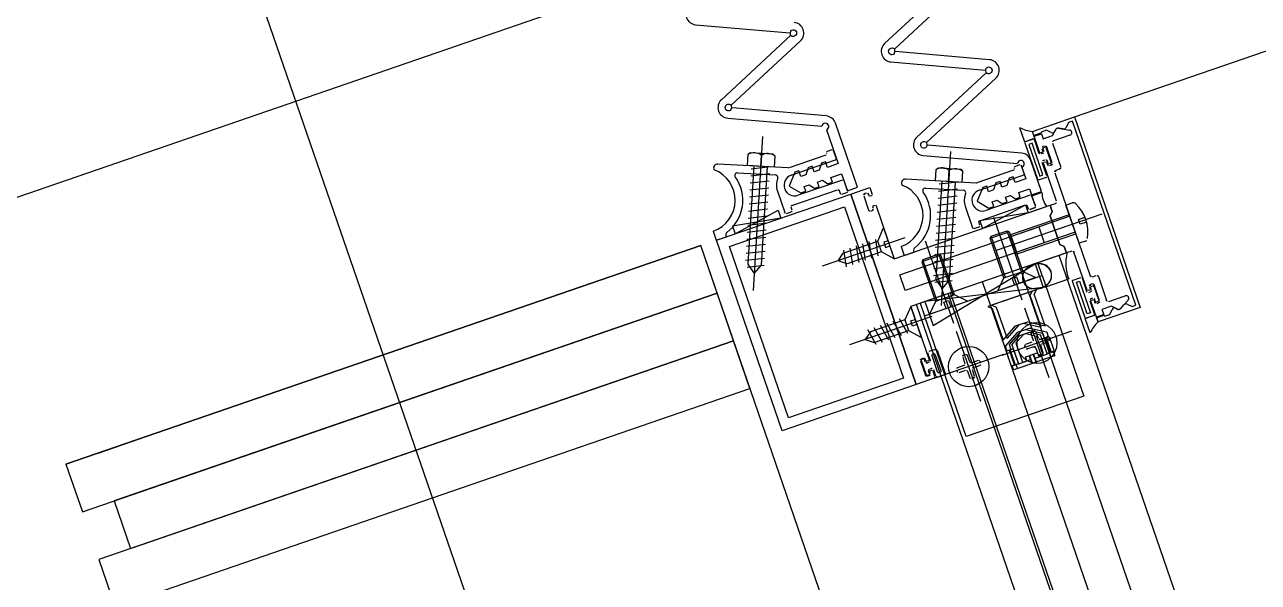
# Model space of a CAD drawing. Extents: x 809434 to 809707, y 818708 to 819364.
# Drawn here: x 809687.9887 to 809688.3562, y 818756.691 to 818756.8571 of the extents above; entities that cross this region are included whole.
import ezdxf

# ---------------------------------------------------------------- set-up
doc = ezdxf.new("R2010")
doc.units = 0
for name, color, linetype in [('Default', 7, 'Continuous'), ('MAJ030__', 7, 'Continuous'), ('MAJ035__', 7, 'Continuous'), ('MAJ630__', 7, 'Continuous'), ('MAJ640__', 7, 'Continuous'), ('MAJ640__1', 7, 'Continuous'), ('MMH292_C', 7, 'Continuous'), ('MMH2941_', 7, 'Continuous')]:
    doc.layers.add(name, color=color, linetype=linetype)

# ---------------------------------------------------------------- blocks, each defined once
blk = doc.blocks.new('A$C53653C59_1')
at = {"layer": 'Default'}
for p, q in [((0.010149213076008893, 0.008471519055950921), (0.01283730371301499, 0.012790015434205998)), ((0.01290799177473673, 0.012819359297340271), (0.012907845929061296, 0.013008412364470133)), ((0.01290799177473673, 0.012819359297340271), (0.014266570014224272, 0.01282040737762145)), ((0.014366647129805643, 0.012720484552672133), (0.014367071429245698, 0.012170484716363717)), ((0.014467148544834345, 0.01207056189148716), (0.019017147190883408, 0.012074072004885238)), ((0.019117070015774517, 0.01217414912046661), (0.019116645716349013, 0.01272414895676775)), ((0.019216568541247397, 0.012824226072414605), (0.020266568228791585, 0.012825036098540295)), ((0.020366645344409337, 0.012725113273663737), (0.020370946197625018, 0.00715011493262864)), ((0.010121939468954224, 0.005858629272493999), (0.010119978312839522, 0.00840078580356203)), ((0.011370142229585326, 0.008188790194697504), (0.013091696701783805, 0.010819500422046985)), ((0.011370142229585326, 0.008188790194697504), (0.011371774808256305, 0.006072553515135951)), ((0.01901811150775757, 0.010824072376824916), (0.013091696701783805, 0.010819500422046985)), ((0.01787094694154803, 0.007148186298894871), (0.017870214060720174, 0.00809818601619918)), ((0.01797013688563311, 0.00819826313178055), (0.019020136573177297, 0.00819907315796445)), ((0.019120059398090236, 0.008299150273553097), (0.01911818862335349, 0.010724149551941082)), ((0.012846323100879091, 0.0010985975570001756), (0.010151283332110324, 0.005787941210786812)), ((0.013097675466371585, 0.003069502728241787), (0.011371774808256305, 0.006072553515135951)), ((0.01787198840377823, 0.005798186700623774), (0.0178712555229431, 0.006748186417920806)), ((0.02027102337273391, 0.007050037817039993), (0.01797102405714395, 0.007048263473967382)), ((0.01797117834784149, 0.006848263533502178), (0.020271177663438722, 0.006850037876516581)), ((0.019022065206925617, 0.005699073901872908), (0.017972065519359603, 0.005698263875681732)), ((0.019124013097221906, 0.0031741517986010877), (0.019122142322492437, 0.005599151076989074)), ((0.02037125477902737, 0.006750115051632748), (0.020375555632250325, 0.0011751167106122012)), ((0.014275634592791903, 0.0010704108740319498), (0.012917056353289809, 0.0010693627938235296)), ((0.012917056353289809, 0.0010693627938235296), (0.012917103370971746, 0.0010084159353282304)), ((0.013097675466371585, 0.003069502728241787), (0.019024090272345348, 0.003074074683012441)), ((0.014375133118242957, 0.0017204878259872204), (0.014375557417683014, 0.0011704879896205966)), ((0.01902505458919768, 0.00182407505496667), (0.014475055943141343, 0.0018205649415685913)), ((0.019125556004219106, 0.001174152393716213), (0.019125131704786327, 0.0017241522300755607)), ((0.020275632807359216, 0.0010750395950235544), (0.019225633119807753, 0.0010742295688323793))]:
    blk.add_line(p, q, dxfattribs=at)
for points in [[(1.0799459632835352e-05, 1.92900188267231e-09), (0.0010100277085584822, 0.001000773084932007), (0.010917103370979021, 0.0010084159353355062), (0.0081219394689615, 0.005858629272501276), (0.00814921307600889, 0.00847151905600913), (0.010972541829345574, 0.013008462274388876), (0.001000770266633481, 0.013000769514073909), (-8.892893674783409e-10, 0.01399999776302866)], [(0.019044249123049667, 0.013093365811160766), (0.01904502057655918, 0.012093366108718329), (0.014426009263741435, 0.01208980275522481), (0.014425237810253748, 0.013089802457659972)], [(0.019053729164174003, 0.0008048242777076666), (0.01905295771067904, 0.0018048239800846206), (0.014433946397868568, 0.0018012606266420335), (0.014434717851356254, 0.0008012609241995961)]]:
    blk.add_lwpolyline(points, close=True, dxfattribs=at)
for centre, radius, start, end in [((0.012908068920107325, 0.012719359327114944), 0.00010000000000001489, 90.04420103331948, 135.0442010312027), ((0.014266647159587592, 0.012720407407330641), 0.00010000000000000852, 0.04420103331948761, 90.04420103331948), ((0.014467071399492853, 0.012170561861712486), 9.999999999999431e-05, 180.0442010333195, 270.0442010333195), ((0.019017070045541914, 0.012174071975110565), 9.999999999999431e-05, 270.0442010333195, 0.044201033319495764), ((0.01921664568661072, 0.012724226102123794), 9.999999999999431e-05, 90.04420103331948, 180.0442010333195), ((0.020266645374140354, 0.012725036128307693), 9.99999999999801e-05, 0.04420103331948761, 90.04420103331948), ((0.010219978283057572, 0.0084008629489108), 9.99999999999801e-05, 135.0442010312027, 180.04420103331947), ((0.01797021403098188, 0.008098263161547948), 0.00010000000000000852, 90.04420103331948, 180.0442010333195), ((0.01901818865309906, 0.01072407240659959), 9.99999999999801e-05, 0.04420103331948761, 90.04420103331948), ((0.019020059427821253, 0.008299073128204328), 9.99999999999801e-05, 270.0442010333195, 0.044201033319495764), ((0.010221939439186827, 0.0058587064178500445), 9.999999999997468e-05, 180.0442010333195, 225.0442010350351), ((0.017970946911802458, 0.007148263444258191), 9.999999999999431e-05, 180.0442010333195, 270.0442010333195), ((0.017971255493197533, 0.006748263563269575), 0.00010000000000000852, 90.04420103331948, 180.0442010333195), ((0.017971988374018113, 0.005798263845965266), 0.00010000000000002272, 180.0442010333195, 270.0442010333195), ((0.01902214235226711, 0.0055990739316257535), 9.999999999999431e-05, 0.04420103331948761, 90.04420103331948), ((0.020270946227392415, 0.007150037787279871), 9.99999999999801e-05, 270.0442010333195, 0.044201033319495764), ((0.02027125480877294, 0.006750037906283979), 9.99999999999801e-05, 0.04420103331948761, 90.04420103331948), ((0.01291697920794104, 0.0011693627640488558), 0.00010000000000000852, 225.0442010350351, 270.0442010333195), ((0.014275557447428583, 0.001170410844271828), 9.999999999999431e-05, 270.0442010333195, 0.044201033319495764), ((0.014475133088504663, 0.0017205649713287132), 9.999999999999431e-05, 90.04420103331948, 180.0442010333195), ((0.01902401312698203, 0.003174074653245043), 9.999999999999431e-05, 270.0442010333195, 0.044201033319495764), ((0.01902513173454645, 0.0017240750847267918), 9.999999999999431e-05, 0.04420103331948761, 90.04420103331948), ((0.019225555974458984, 0.0011742295390577055), 9.999999999999431e-05, 180.0442010333195, 270.0442010333195), ((0.02027555566200317, 0.0011750395652561565), 0.0001, 270.044201034987, 0.0442010337363854)]:
    blk.add_arc(centre, radius, start, end, dxfattribs=at)
blk = doc.blocks.new('M06MR19')
at = {"layer": 'Default'}
for p, q in [((-0.0092, 0), (0.024, 0)), ((0, 0.0025), (0.019, 0.0025)), ((0.018500000000000003, -0.003), (0.018500000000000003, 0.003)), ((0, -0.0025), (0.019, -0.0025))]:
    blk.add_line(p, q, dxfattribs=at)
for points in [[(-0.0019979589711327118, 0.006000000000000004), (0, 0.006000000000000004), (0, -0.005999999999999997), (-0.0019979589711327118, -0.005999999999999997)], [(-0.004176539567003482, 0.0007500000000000036), (-0.0022, 0.0007500000000000036), (-0.0022, -0.0007499999999999964), (-0.004176539567003482, -0.0007499999999999964)], [(4.440892098500626e-19, -0.003), (0.018500000000000003, -0.003), (0.019, -0.0025), (0.019, 0.0025), (0.018500000000000003, 0.003), (1.3322676295501879e-18, 0.003)]]:
    blk.add_lwpolyline(points, dxfattribs=at)
for centre, radius, start, end in [((0.0078000000000000135, 2.6645352591003758e-18), 0.012000000000000014, 152.96430821058772, 207.03569178941228), ((-0.001997958971132712, 0.005000000000000004), 0.0009999999999999998, 89.99999999999997, 152.9643082105877), ((-0.001997958971132714, -0.004999999999999999), 0.0009999999999999983, 207.0356917894126, 270.0000000000001)]:
    blk.add_arc(centre, radius, start, end, dxfattribs=at)
blk = doc.blocks.new('N10TC16')
at = {"layer": 'Default'}
for p, q in [((-0.005, 0), (0.021, 0)), ((0.003450000000000003, 0.002460000000000001), (0.004317528745085653, -0.002460000000000001)), ((0.0054500000000000035, 0.002460000000000001), (0.006317528745085653, -0.002460000000000001)), ((0.0074500000000000035, 0.002460000000000001), (0.008317528745085654, -0.002460000000000001)), ((0.009450000000000004, 0.002460000000000001), (0.010317528745085654, -0.002460000000000001)), ((0.011450000000000004, 0.002460000000000001), (0.012317528745085654, -0.002460000000000001)), ((0.013450000000000004, 0.002460000000000001), (0.014317528745085654, -0.002460000000000001))]:
    blk.add_line(p, q, dxfattribs=at)
blk.add_lwpolyline([(0.002950000000000003, 0.0016899999999999977), (0, 0.004890000000000001), (0, -0.004890000000000001), (0.002950000000000003, -0.0016899999999999977)], close=True, dxfattribs=at)
for points in [[(0, 0.0007950892857142833), (0.0013500000000000016, 0.0007950892857142833), (0.0013500000000000016, -0.0007950892857142833), (0, -0.0007950892857142833)], [(0.002950000000000003, -0.0016899999999999977), (0.013797549119898365, -0.0016899999999999977), (0.016, 0), (0.01379754911989835, 0.0016899999999999977), (0.002950000000000003, 0.0016899999999999977)]]:
    blk.add_lwpolyline(points, dxfattribs=at)
blk = doc.blocks.new('M06MC_P')
at = {"layer": 'Default'}
for p, q in [((0, -0.011000000000000003), (0, 0.011000000000000003)), ((-0.011000000000000003, 0), (0.011000000000000003, 0))]:
    blk.add_line(p, q, dxfattribs=at)
for points in [[(0.00025, 0.0037500000000000007), (-0.0002500000000000036, 0.0037500000000000003)], [(-0.0037500000000000003, 0.00024999999999999843), (-0.0037500000000000003, -0.0002500000000000008)], [(-0.0012500000000000072, 0.0007499999999999974), (-0.0032500000000000003, 0.0007499999999999973)], [(-0.0007500000000000036, 0.0032500000000000003), (-0.0007500000000000072, 0.0012499999999999974)], [(0.00075, 0.0012499999999999974), (0.00075, 0.0032500000000000007)], [(0.003249999999999997, 0.0007499999999999974), (0.00125, 0.0007499999999999974)], [(0.003749999999999997, -0.00025000000000000277), (0.003749999999999997, 0.0002499999999999965)], [(-0.0032500000000000003, -0.0007500000000000026), (-0.00125, -0.0007500000000000023)], [(-0.00075, -0.0012500000000000022), (-0.0007500000000000036, -0.0032500000000000007)], [(0.00075, -0.0032500000000000007), (0.00075, -0.0012500000000000026)], [(0.00125, -0.0007500000000000027), (0.003249999999999997, -0.0007500000000000028)], [(-0.0002500000000000036, -0.0037500000000000007), (0.00025, -0.0037500000000000007)]]:
    blk.add_lwpolyline(points, dxfattribs=at)
blk.add_circle((0, 0), 0.006000000000000003, dxfattribs=at)
for centre, start, end in [((-0.0002500000000000035, 0.0032500000000000003), 90.00000000000001, 180), ((0.00025, 0.0032500000000000007), 0, 90.00000000000001), ((-0.0032500000000000003, 0.00024999999999999724), 90, 179.99999999999986), ((-0.0012500000000000072, 0.0012499999999999974), 270, 0), ((0.00125, 0.0012499999999999974), 180, 270), ((0.003249999999999997, 0.00024999999999999724), 359.9999999999999, 90), ((-0.0032500000000000003, -0.0002500000000000026), 179.9999999999998, 270), ((-0.00125, -0.0012500000000000022), 0, 90), ((-0.0002500000000000036, -0.0032500000000000007), 180, 270), ((0.00025, -0.0032500000000000007), 270, 0), ((0.00125, -0.0012500000000000026), 90, 180), ((0.003249999999999997, -0.00025000000000000277), 270, 1.4210854715202004e-14)]:
    blk.add_arc(centre, 0.0005, start, end, dxfattribs=at)
blk = doc.blocks.new('M06MC16')
at = {"layer": 'Default'}
for p, q in [((-0.005, 0), (0.021, 0)), ((0.003000000000000002, 0.0025), (0.016, 0.0025)), ((0.0155, -0.003), (0.0155, 0.003)), ((0.003000000000000002, -0.0025), (0.016, -0.0025))]:
    blk.add_line(p, q, dxfattribs=at)
blk.add_lwpolyline([(0, -0.006), (0.003000000000000002, -0.003), (0.003000000000000002, 0.003000000000000003), (0, 0.006000000000000006)], close=True, dxfattribs=at)
for points in [[(0, 0.00075), (0.002, 0.00075), (0.002, -0.00075), (0, -0.00075)], [(0.003000000000000002, -0.003), (0.0155, -0.003), (0.016, -0.0025), (0.016, 0.0025), (0.0155, 0.003), (0.003000000000000002, 0.003)]]:
    blk.add_lwpolyline(points, dxfattribs=at)
blk = doc.blocks.new('N12TH32')
at = {"layer": 'Default'}
for p, q in [((-0.008939999999999998, 0), (0.03700000000000001, 0)), ((0, 0.0028000000000000043), (0.0009874310919674087, -0.0027999999999999974)), ((0.0020999999999999942, 0.0028000000000000043), (0.003087431091967403, -0.0027999999999999974)), ((0.004200000000000003, 0.0028000000000000043), (0.005187431091967397, -0.0027999999999999974)), ((0.0062999999999999974, 0.0028000000000000043), (0.007287431091967406, -0.0027999999999999974)), ((0.008400000000000006, 0.0028000000000000043), (0.0093874310919674, -0.0027999999999999974)), ((0.0105, 0.0028000000000000043), (0.011487431091967409, -0.0027999999999999974)), ((0.012599999999999995, 0.0028000000000000043), (0.013587431091967403, -0.0027999999999999974)), ((0.014700000000000003, 0.0028000000000000043), (0.015687431091967397, -0.0027999999999999974)), ((0.0168, 0.0028000000000000043), (0.017787431091967405, -0.0027999999999999974)), ((0.018900000000000007, 0.0028000000000000043), (0.0198874310919674, -0.0027999999999999974)), ((0.021, 0.0028000000000000043), (0.02198743109196741, -0.0027999999999999974)), ((0.023099999999999996, 0.0028000000000000043), (0.024087431091967405, -0.0027999999999999974)), ((0.025200000000000004, 0.0028000000000000043), (0.0261874310919674, -0.0027999999999999974)), ((0.0273, 0.0028000000000000043), (0.028287431091967404, -0.0027999999999999974)), ((0.029400000000000006, 0.0028000000000000043), (0.030291559753169068, -0.0022562866192505186))]:
    blk.add_line(p, q, dxfattribs=at)
blk.add_lwpolyline([(-0.003939999999999998, 0.003388423233502266), (-0.00336842323350227, 0.003960000000000001), (0, 0.003960000000000001), (0, -0.003960000000000001), (-0.00336842323350227, -0.003960000000000001), (-0.003939999999999998, -0.003388423233502266)], close=True, dxfattribs=at)
for points in [[(-0.003368423233502355, 1.7053025658242405e-16), (0, 0), (-0.003368423233502355, 1.7053025658242405e-16)], [(0, -0.002049999999999997), (0.029328387985675546, -0.002049999999999997), (0.032000000000000015, 0), (0.029328387985675535, 0.0020500000000000045), (0, 0.0020500000000000045)]]:
    blk.add_lwpolyline(points, dxfattribs=at)
for centre, radius, start, end in [((-0.00022475101776416875, 0.0019800000000003114), 0.0037152489822358877, 147.79577249603045, 212.20422750396835), ((-0.00022475101776416961, -0.0019799999999999705), 0.003715248982235887, 147.79577249603167, 212.20422750396958)]:
    blk.add_arc(centre, radius, start, end, dxfattribs=at)
blk = doc.blocks.new('A$C775818B6')
at = {"layer": 'Default'}
for points in [[(-0.0021709836664158505, -0.006285074258339592), (-0.0021714223551534814, -0.0017850242797285319)], [(-0.0019214717252325501, -0.0015350249120238005), (-0.0014214217275948613, -0.0015349761644974933)], [(-0.0011714223598974058, -0.001784926794418425), (-0.001171349238611583, -0.002535001790849492)], [(-0.0006713505031948444, -0.003034903050705907), (-0.0001713005055935355, -0.003034854303172324)], [(0.0003286507493903628, -0.0025348055629074227), (0.0003284557692604722, -0.0005347080823412398)], [(0.00082845576688851, -3.4659339682548306e-05), (0.0028284782724003893, -3.4659339689824264e-05)], [(0.0013285532593290555, -0.0015347080823557918), (0.0013290406858504867, -0.00653470805859979)], [(0.0023290406810992864, -0.006534610573289684), (0.0023285532545851313, -0.0015346105970456849)], [(0.003328478270981577, -0.0005346218461854732), (0.0033290031800497673, -0.007534621822458576)], [(-0.0014209343010807062, -0.006534976140741492), (-0.001920984298711119, -0.006535024888267799)], [(-0.0011710567924383213, -0.005534901776598418), (-0.0011709836711670505, -0.0062849767730294845)], [(-0.0001711055349878734, -0.0050348542936772), (-0.0006711555325964582, -0.005034903041203506)], [(0.0003291381663802895, -0.0075347080586070665), (0.00032894320529885593, -0.0055348055486538214)], [(0.0028290031814540272, -0.008034659315962927), (0.0008291381639937755, -0.008034659315962927)]]:
    blk.add_lwpolyline(points, dxfattribs=at)
for centre, radius, start, end in [((-0.00192144735634065, -0.001784999910836632), 0.00024997500000063604, 90.00558549718767, 180.00558549718767), ((-0.0014213973587064094, -0.001784951163306497), 0.00024997499999680767, 0.005585496310274607, 90.00558549639746), ((-0.0006713992409751963, -0.00253495305306952), 0.0004999500000119956, 180.00558549674884, 270.00558549679243), ((-0.00017134924823784578, -0.002534854305544116), 0.0005000000000040532, 270.0055854956114, 0.005585494738568286), ((0.0008284557668886758, -0.0005346593396865983), 0.00050000000000405, 90.00000000001899, 180.00558549679522), ((0.0018285532569570933, -0.0015346593397007383), 0.0005000000000038842, 0.005585496842458815, 180.00558549684246), ((0.0028284782723935168, -0.0005346593396836471), 0.0004999999999938229, 0.004296438413149417, 89.99999999921249), ((-0.0019210086676009995, -0.006285049889452949), 0.0002499750000026547, 180.00558549598267, 270.0055854967248), ((-0.0014209586699818813, -0.006285001141926661), 0.00024997500000263585, 270.00558549931344, 0.005585498397053357), ((-0.0006711067948217436, -0.0055348530388200845), 0.000499949999992186, 90.00558549614658, 180.00558549656125), ((-0.0001710567923328199, -0.005534854291308875), 0.0005000000000075222, 0.005585496842418175, 90.00558549684241), ((0.0018290406834748866, -0.0065346593159447365), 0.0005000000000002462, 180.00558549684249, 0.005585496842485327), ((0.0008291381639987849, -0.0075346593159685855), 0.0004999999999943406, 180.00558549494338, 269.999999999426), ((0.002829003181455068, -0.007534659315962465), 0.0005000000000004621, 269.99999999988074, 0.004296439068028235)]:
    blk.add_arc(centre, radius, start, end, dxfattribs=at)

msp = doc.modelspace()

# ---------------------------------------------------------------- linework, layer by layer
at = {"layer": 'Default'}
for points in [[(809688.2731722981, 818756.7987299875), (809688.2739744328, 818756.7964004189), (809688.2868134838, 818756.803427024), (809688.2876156186, 818756.8010974552)], [(809688.1995231304, 818756.7971660479), (809688.2003252652, 818756.7948364791), (809688.2131643161, 818756.8018630843), (809688.2139664509, 818756.7995335157)], [(809688.2904678005, 818756.786221313), (809688.2554574327, 818756.7741645505), (809688.2567599141, 818756.7703823263), (809688.2917694009, 818756.782441647)], [(809688.2896515325, 818756.7859282384), (809688.2921075183, 818756.7788072117), (809688.2568624672, 818756.7746482544), (809688.2593041367, 818756.7675712726)]]:
    msp.add_lwpolyline(points, close=True, dxfattribs=at)
msp.add_lwpolyline([(809688.2917694009, 818756.782441647), (809688.304150648, 818756.7464838919), (809688.269141588, 818756.734427674), (809688.2567599141, 818756.7703823263)], dxfattribs=at)
at = {"layer": 'MAJ030__'}
msp.add_line((809688.2865175699, 818756.8222001764), (809688.2895913435, 818756.8232589581), dxfattribs=at)
at = {"layer": 'MAJ630__'}
for p, q in [((809688.3014421178, 818756.8296543811), (809688.4737796515, 818756.888994948)), ((809688.0009896094, 818756.726199714), (809688.190093324, 818756.7913133396)), ((809689.2328933924, 818754.0700576481), (809688.2968862104, 818756.7884201033)), ((809689.1903434242, 818754.0554118216), (809688.2543349267, 818756.7737780977)), ((809688.0293548381, 818756.7359666447), (809688.0104444664, 818756.7294552821))]:
    msp.add_line(p, q, dxfattribs=at)
for points in [[(809688.194976846, 818756.7771305608), (809688.190093324, 818756.7913133396), (809688.0009896073, 818756.7261997133), (809688.0058731294, 818756.7120169345)], [(809688.199860368, 818756.7629477821), (809688.194976846, 818756.7771305608), (809688.0153283151, 818756.7152726159), (809688.0202118371, 818756.7010898371)], [(809688.20474389, 818756.7487650033), (809688.199860368, 818756.7629477821), (809688.0107566513, 818756.6978341558), (809688.0156401732, 818756.6836513771)]]:
    msp.add_lwpolyline(points, close=True, dxfattribs=at)
at = {"layer": 'MAJ640__'}
for p, q in [((809689.1391248994, 818754.0351252961), (809688.1900931454, 818756.7913138582)), ((809689.221318613, 818754.0660774336), (809688.2853096797, 818756.7844449753)), ((809689.20997239, 818754.062170616), (809688.273963629, 818756.7805376573)), ((809689.1997986101, 818754.058667503), (809688.2637900035, 818756.7770340955)), ((809689.2005172042, 818754.0589149346), (809688.2645085867, 818756.7772815591))]:
    msp.add_line(p, q, dxfattribs=at)
at = {"layer": 'MAJ640__1'}
for p, q in [((809688.1663716765, 818756.553048136), (809687.9946895792, 818757.0516491896)), ((809687.8126401051, 818756.7459558109), (809688.352553212, 818756.9318627876))]:
    msp.add_line(p, q, dxfattribs=at)
at = {"layer": 'MMH292_C'}
for points in [[(809688.2945036745, 818756.8249736254), (809688.293021904, 818756.8256961218), (809688.2914739072, 818756.8251629041), (809688.2915716104, 818756.8248792598), (809688.289302456, 818756.8240976345), (809688.2888790756, 818756.82532676), (809688.3014421897, 818756.8296541723), (809688.3209849047, 818756.7729260279), (809688.3084217906, 818756.7685986155), (809688.3079984103, 818756.7698277408), (809688.3102675648, 818756.7706093661), (809688.3103652679, 818756.7703257218), (809688.3119132646, 818756.7708589394), (809688.3126357609, 818756.77234071)], [(809688.3008223858, 818756.8283830141), (809688.2996532505, 818756.8279803328), (809688.2989307541, 818756.8264985622)], [(809688.3170628406, 818756.7738656468), (809688.3185446112, 818756.7731431505), (809688.3197137465, 818756.7735458317), (809688.3008223858, 818756.8283830141)], [(809688.2910050259, 818756.8191548638), (809688.2893675914, 818756.8239085383), (809688.2915421977, 818756.8246575958), (809688.2920632812, 818756.8231448262), (809688.2948700638, 818756.8241116409), (809688.2957165209, 818756.8258476432)], [(809688.3000536648, 818756.8242049062), (809688.2951376778, 818756.8225115621)], [(809688.2958408837, 818756.8258907441), (809688.2955733642, 818756.8253420871)], [(809688.2965616526, 818756.8262870354), (809688.2999191791, 818756.8257512973)], [(809688.2980591218, 818756.8260638568), (809688.2967125161, 818756.8263254494)], [(809688.2924913506, 818756.8209825604), (809688.2920185912, 818756.8208197763)], [(809688.2947547345, 818756.8159449922), (809688.2931268938, 818756.8206725852)], [(809688.2948277751, 818756.8218759852), (809688.2972956595, 818756.8147113009)], [(809688.227296091, 818756.8182803773), (809688.2163909511, 818756.8145254368)], [(809688.2170169168, 818756.8123232531), (809688.2302017952, 818756.8168631706)], [(809688.227490945, 818756.8188847422), (809688.2275322921, 818756.8187646613)], [(809688.2291681165, 818756.819865192), (809688.2277271461, 818756.8193690262)], [(809688.2304379964, 818756.8173474546), (809688.2296524005, 818756.819628991)], [(809688.2910072735, 818756.8191495258), (809688.291007274, 818756.8191495247)], [(809688.2917978045, 818756.8191573224), (809688.2913250452, 818756.8189945383)], [(809688.291708616, 818756.8201842329), (809688.2919527921, 818756.819475094)], [(809688.1939819552, 818756.8141017385), (809688.1940508548, 818756.8139016395)], [(809688.2161475866, 818756.8144826452), (809688.1951241689, 818756.8156152079)], [(809688.2010264854, 818756.8130079266), (809688.2123255539, 818756.812399229)], [(809688.2832576287, 818756.8137539779), (809688.2723524887, 818756.8099990374)], [(809688.2834524827, 818756.8143583429), (809688.2834938298, 818756.814238262)], [(809688.2851296541, 818756.8153387927), (809688.2836886838, 818756.8148426269)], [(809688.2863995341, 818756.8128210553), (809688.2856139382, 818756.8151025915)], [(809688.2960444055, 818756.8045283079), (809688.2921458372, 818756.8158429477)], [(809688.2923017496, 818756.8161579825), (809688.2927745089, 818756.8163207666)], [(809688.2930922805, 818756.816165779), (809688.2933364566, 818756.81545664)], [(809688.293972, 818756.8151466647), (809688.2944447593, 818756.8153094489)], [(809688.2955407958, 818756.8130491724), (809688.3061092834, 818756.7823743181)], [(809688.2969857546, 818756.8140757233), (809688.2958506999, 818756.8136847522)], [(809688.2322691529, 818756.8108591276), (809688.2190842744, 818756.8063192102)], [(809688.2337953852, 818756.8075968887), (809688.232753437, 818756.8106229265)], [(809688.2499434928, 818756.8095753392), (809688.2500123924, 818756.8093752401)], [(809688.2721091242, 818756.8099562459), (809688.2510857065, 818756.8110888086)], [(809688.2729784545, 818756.8077968538), (809688.2861633329, 818756.8123367713)], [(809688.2129028655, 818756.8075755897), (809688.2151108034, 818756.8011632719)], [(809688.2150808597, 818756.8082718062), (809688.215064321, 818756.8083198385)], [(809688.2172107605, 818756.8032563868), (809688.2308519462, 818756.8079534234)], [(809688.2313362302, 818756.8077172223), (809688.2316339297, 818756.80685264)], [(809688.2321182138, 818756.8066164389), (809688.2335591841, 818756.8071126047)], [(809688.2599470314, 818756.75190869), (809688.254275525, 818756.7499558015), (809688.234741437, 818756.8066869166), (809688.2404150299, 818756.8086405233), (809688.2411476357, 818756.8065128999)], [(809688.2386210317, 818756.806171803), (809688.240086116, 818756.801916926)], [(809688.2394037958, 818756.806970117), (809688.2389309896, 818756.8068073154)], [(809688.2402021181, 818756.8061873293), (809688.2400393083, 818756.806660159)], [(809688.24099268, 818756.8061951915), (809688.2405198265, 818756.8060323736)], [(809688.2569880231, 818756.8084815273), (809688.2682870915, 818756.8078728297)], [(809688.2882306905, 818756.8063327282), (809688.2750458121, 818756.8017928109)], [(809688.2897569229, 818756.8030704894), (809688.2887149747, 818756.8060965271)], [(809688.2172722588, 818756.8019075205), (809688.2169745594, 818756.8027721028)], [(809688.2415043926, 818756.802405282), (809688.2413415828, 818756.8028781118)], [(809688.2414965386, 818756.8031958204), (809688.2419693919, 818756.8033586383)], [(809688.2422871005, 818756.8032036825), (809688.2477378439, 818756.7873710307), (809688.29411403, 818756.8033342914), (809688.2947650959, 818756.80144323), (809688.2941450982, 818756.8001721664), (809688.297074895, 818756.7916623902), (809688.2983459587, 818756.7910423925), (809688.2989961235, 818756.7891539484), (809688.2526208678, 818756.7731879855), (809688.2580771056, 818756.7573461741)], [(809688.268864403, 818756.8030491903), (809688.271072341, 818756.7966368725)], [(809688.2710423974, 818756.8037454068), (809688.2710258586, 818756.8037934392)], [(809688.2731722981, 818756.7987299875), (809688.2868134838, 818756.803427024)], [(809688.2872977678, 818756.8031908228), (809688.2875954673, 818756.8023262407)], [(809688.2880797514, 818756.8020900396), (809688.2895207216, 818756.8025862053)], [(809688.300618755, 818756.7897131443), (809688.2989961235, 818756.7891539484), (809688.2983459587, 818756.7910423925), (809688.297074895, 818756.7916623902), (809688.2941450982, 818756.8001721664), (809688.2947650959, 818756.80144323), (809688.29411403, 818756.8033342914), (809688.2957345037, 818756.8038927288)], [(809688.2155950874, 818756.8009270707), (809688.2170360577, 818756.8014232365)], [(809688.2407216284, 818756.801606968), (809688.2411944346, 818756.8017697698)], [(809688.2732337965, 818756.7973811212), (809688.272936097, 818756.7982457033)], [(809688.1937708289, 818756.7956305146), (809688.1947099923, 818756.7929029858), (809688.1977120137, 818756.7939366646), (809688.1975685644, 818756.7943532717)], [(809688.271556625, 818756.7964006714), (809688.2729975954, 818756.7968968372)], [(809688.2497323665, 818756.7911041152), (809688.2506715299, 818756.7883765865), (809688.2536735514, 818756.7894102653), (809688.2535301021, 818756.7898268724)], [(809688.3051569115, 818756.7780769627), (809688.3012543342, 818756.7894032424)], [(809688.3066398116, 818756.7799129013), (809688.3061670719, 818756.7797500605)], [(809688.3067448646, 818756.7820644169), (809688.3078799157, 818756.7824553988)], [(809688.3085154962, 818756.7821454998), (809688.3109834491, 818756.7749808391)], [(809688.3059464849, 818756.77808758), (809688.3054737451, 818756.777924739)], [(809688.305857173, 818756.7791144799), (809688.3061014343, 818756.7784053703)], [(809688.3089038007, 818756.774875605), (809688.3072753922, 818756.7796030024)], [(809688.3116190275, 818756.7746709394), (809688.3165350144, 818756.7763642835)], [(809688.3141295825, 818756.7723990219), (809688.3123935803, 818756.773245479), (809688.3095867977, 818756.7722786643), (809688.3101078812, 818756.7707658946), (809688.3079332749, 818756.770016837), (809688.3062958403, 818756.7747705115), (809688.3062958408, 818756.7747705104)], [(809688.3064507901, 818756.7750883007), (809688.30692353, 818756.7752511416)], [(809688.3072413201, 818756.7750961921), (809688.3074855815, 818756.7743870826)], [(809688.3081211621, 818756.7740771837), (809688.3085939018, 818756.7742400244)], [(809688.3137054506, 818756.7727091716), (809688.3142541075, 818756.772441652)], [(809688.3173813918, 818756.7750631082), (809688.3150660321, 818756.7725733069)], [(809688.3152085497, 818756.7726359501), (809688.3161083984, 818756.7736713487)], [(809688.2563332682, 818756.7578034005), (809688.2558604613, 818756.7576406015)], [(809688.2555504999, 818756.7570050907), (809688.2570155612, 818756.7527502059)], [(809688.2571315862, 818756.7570206085), (809688.256968779, 818756.7574934391)], [(809688.2579221482, 818756.7570284663), (809688.257449294, 818756.7568656511)], [(809688.2584259907, 818756.7540290926), (809688.2588988451, 818756.754191908)], [(809688.2576510721, 818756.7524402445), (809688.258123879, 818756.7526030436)], [(809688.2584338405, 818756.7532385543), (809688.2582710332, 818756.753711385)], [(809688.2592165527, 818756.7540369505), (809688.2599491471, 818756.7519093232)]]:
    msp.add_lwpolyline(points, dxfattribs=at)
for points in [[(809688.254275525, 818756.7499558015), (809688.2143356336, 818756.7362033951), (809688.1948015456, 818756.7929345102), (809688.234741437, 818756.8066869165)], [(809688.2504622648, 818756.7518156529), (809688.2161954849, 818756.7400166553), (809688.1986148057, 818756.7910746589), (809688.2328815856, 818756.8028736564)], [(809688.2924043778, 818756.7921726838), (809688.2509932552, 818756.7779154872), (809688.2493655114, 818756.7826433696), (809688.290777536, 818756.7968979464)]]:
    msp.add_lwpolyline(points, close=True, dxfattribs=at)
for centre, radius, start, end in [((809688.2948542886, 818756.825692701), 0.0007999999999963167, 244.0066063344773, 334.00660633443124), ((809688.2964355965, 818756.8254970291), 0.000799999999988603, 80.93411940108048, 154.00660633682642), ((809688.2965599594, 818756.82554013), 0.0008000000000016101, 79.00660633634686, 154.00660633637142), ((809688.2982116784, 818756.8268491762), 0.0008000000000091792, 259.00660633467373, 334.0066063346154), ((809688.2997931232, 818756.824961291), 0.0008000000000115659, 289.00660633503117, 80.93411939997517), ((809688.2921813752, 818756.820347017), 0.000500000000029104, 108.99999859647082, 198.99999859605396), ((809688.2926541346, 818756.820509801), 0.0004999999999854482, 18.999998601056518, 108.9999986014734), ((809688.2953005164, 818756.8220388215), 0.0004999999999781258, 109.00660633676651, 199.00633286281052), ((809688.2271720496, 818756.8186406199), 0.00038099999999394657, 288.9999986004832, 18.999998599388974), ((809688.2278511876, 818756.8190087837), 0.00038099999999394657, 108.99999859938899, 198.999998599389), ((809688.2292921579, 818756.8195049495), 0.00038099999999758455, 18.999998599388988, 108.99999859829481), ((809688.2300777538, 818756.8172234131), 0.00038100000000122254, 288.99999859829484, 18.999998597747776), ((809688.2912436532, 818756.8192309178), 0.00025000000002910395, 198.99999860022277, 288.9999986018903), ((809688.2917164124, 818756.819393702), 0.00024999999999636213, 288.99999859772146, 18.999998599388988), ((809688.1906077717, 818756.8048167004), 0.009715499999977114, 288.9999985993303, 69.2438918559717), ((809688.195062683, 818756.8144738629), 0.0011429999999711432, 86.91637225694602, 198.9999985966669), ((809688.2009854948, 818756.81224703), 0.0007619999999914654, 86.91637225888974, 215.60222506969544), ((809688.2161345988, 818756.8152699381), 0.000787400000030175, 270.94510929766545, 288.9999985837705), ((809688.2831335872, 818756.8141142206), 0.00038099999999394657, 288.9999986004832, 18.999998599388988), ((809688.2838127252, 818756.8144823844), 0.00038099999999394657, 108.99999859938899, 198.999998599389), ((809688.2852536956, 818756.8149785502), 0.00038099999999394657, 18.999998599388988, 108.99999859938899), ((809688.2923831416, 818756.8159216029), 0.00024999999993073954, 108.99999858772593, 198.33790267487902), ((809688.292855901, 818756.816084387), 0.0002500000000000001, 18.999998593552647, 108.99999859188512), ((809688.293809216, 818756.8156194241), 0.0004999999999890862, 198.99999859772146, 288.99999859897207), ((809688.2942819752, 818756.8157822082), 0.0004999999999781723, 288.9999986006396, 18.99999860189027), ((809688.2960135362, 818756.813212011), 0.0005000000000214551, 109.00633285905809, 199.00660633468155), ((809688.2968229183, 818756.8145484646), 0.0005000000000141813, 289.00633285947504, 19.006332861142596), ((809688.1906077717, 818756.8048167004), 0.01200150000000957, 307.0490556150986, 35.60222507059808), ((809688.2122845484, 818756.8116383331), 0.0007619999999859759, 338.28464835088516, 86.91637225986027), ((809688.2180423262, 818756.8093452479), 0.005435600000000234, 158.2846483603195, 198.99999859945757), ((809688.2180423262, 818756.8093452479), 0.0031496000000006473, 108.99999859945514, 198.999998599389), ((809688.2323931943, 818756.810498885), 0.00038099999999758455, 18.999998599388988, 108.99999859829481), ((809688.2465693094, 818756.800290301), 0.009715499999977114, 288.9999985993461, 69.24389185597167), ((809688.2510242206, 818756.8099474635), 0.0011429999999711432, 86.91637225694602, 198.9999985964712), ((809688.2720961365, 818756.8107435388), 0.000787400000030175, 270.94510929742313, 288.99999858350577), ((809688.2860392914, 818756.8126970138), 0.00038100000000122254, 288.9999985988419, 18.999998597747776), ((809688.218058865, 818756.8092972155), 0.0031496000000188363, 198.9999985996537, 288.9999985994552), ((809688.2309759876, 818756.8075931808), 0.0003809999999793946, 18.99999859774772, 108.9999985988419), ((809688.2319941723, 818756.8069766815), 0.0003809999999793946, 198.99999860157735, 288.99999860103026), ((809688.2334351427, 818756.8074728473), 0.0003810000000084984, 288.99999859938896, 18.9999985972006), ((809688.2390937669, 818756.8063345803), 0.0004999750000006156, 109.00015246893295, 199.00015246976676), ((809688.2395665731, 818756.8064973818), 0.0004999749999969777, 19.00015246976676, 109.00015246934987), ((809688.2404384501, 818756.8062687056), 0.00024995000000580257, 199.00015247116974, 289.0001524728376), ((809688.2409113036, 818756.8064315235), 0.00024995000000216453, 289.0001524728376, 19.000152472837613), ((809688.2465693094, 818756.800290301), 0.012001500000010698, 307.04905561511515, 35.602225070577475), ((809688.2569470324, 818756.8077206305), 0.0007619999999914654, 86.9163722588464, 215.60222506969544), ((809688.2682460861, 818756.8071119338), 0.0007619999999859759, 338.28464835062374, 86.91637225986028), ((809688.2740038638, 818756.8048188485), 0.005435600000000234, 158.2846483603195, 198.99999859947212), ((809688.2740038638, 818756.8048188485), 0.0031496000000006473, 108.99999859938899, 198.999998599389), ((809688.288354732, 818756.8059724857), 0.00038099999999394657, 18.999998599388988, 108.99999859938899), ((809688.2173348019, 818756.8028961442), 0.00038100000000122254, 108.99999859829481, 198.9999985982948), ((809688.2169120163, 818756.8017834792), 0.00038100000000122254, 288.9999985999361, 18.99999859829481), ((809688.2405588512, 818756.8020797033), 0.0004999750000006156, 199.00015246809915, 289.0001524689329), ((809688.2410316573, 818756.8022425049), 0.0004999750000006156, 289.0001524693498, 19.00015247018365), ((809688.2415779149, 818756.8029594882), 0.0002499499999985265, 109.00015246950193, 199.0001524695019), ((809688.2420507685, 818756.8031223061), 0.00024994999999852655, 19.00015247200372, 109.00015247200369), ((809688.2740204028, 818756.8047708161), 0.0031496000000188363, 198.99999859965368, 288.99999859938896), ((809688.2869375253, 818756.8030667814), 0.00038099999998667054, 18.999998597747734, 108.9999985988419), ((809688.28795571, 818756.8024502821), 0.0003809999999793946, 198.99999860157735, 288.9999986015773), ((809688.2893966803, 818756.802946448), 0.0003810000000084984, 288.99999859938896, 18.9999985972006), ((809688.2955716652, 818756.8043654693), 0.0005000000000072268, 289.00660633384797, 19.00660633384797), ((809688.2154710459, 818756.8012873133), 0.00038099999998667054, 198.99999860267152, 288.9999986015774), ((809688.2732963396, 818756.7983697448), 0.00038099999999758455, 108.99999859720064, 198.9999985982948), ((809688.1983130658, 818756.7946096242), 0.0007873999999937954, 127.04905561397952, 198.9999985983301), ((809688.2714325836, 818756.7967609139), 0.00038099999998303255, 198.99999860267152, 288.9999986026715), ((809688.2728735539, 818756.7972570797), 0.00038100000000122254, 288.9999985999361, 18.99999859884187), ((809688.2542746034, 818756.7900832248), 0.0007873999999937954, 127.04905561403164, 198.9999985983301), ((809688.3007815935, 818756.7892404039), 0.0004999999999926763, 19.006606335515684, 109.00660633551566), ((809688.3065820237, 818756.7825371566), 0.0004999999999890393, 199.00660633634948, 289.00687981197314), ((809688.3068026525, 818756.7794401615), 0.0004999999999898358, 19.006879807387392, 109.00687980905496), ((809688.3080427565, 818756.781982659), 0.0005000000000043911, 19.006879809054695, 109.00687981072224), ((809688.3053923247, 818756.778161109), 0.0002499999999476316, 199.66897573417444, 289.0068798215627), ((809688.3063299127, 818756.7792773207), 0.0004999999999752835, 109.0068798069707, 199.00687980738763), ((809688.3058650645, 818756.7783239499), 0.0002500000000021969, 289.0068798123897, 19.00687981322352), ((809688.3167955562, 818756.7756078986), 0.000800000000011565, 317.07909327073094, 109.00660633530705), ((809688.3065322106, 818756.7748519308), 0.0002500000000021934, 109.00687980571956, 199.00687980655343), ((809688.3070049504, 818756.7750147717), 0.0002499999999985602, 19.006879814891278, 109.00687981572493), ((809688.3079583212, 818756.7745499234), 0.0005000000000080283, 199.00687980988843, 289.00687980863773), ((809688.3084310609, 818756.7747127642), 0.000499999999975283, 289.0068798065538, 19.006879806970773), ((809688.3114561888, 818756.7751436799), 0.0005000000000007497, 199.00687980738724, 289.00660633343114), ((809688.3133548365, 818756.7719900961), 0.0007999999999963188, 64.00660633595123, 154.0066063359052), ((809688.3144801966, 818756.7731180976), 0.0007999999999880256, 244.0066063356891, 317.07909327145137), ((809688.3146047216, 818756.7731607277), 0.0008000000000168983, 244.00660633590502, 319.0066063359296), ((809688.3167122265, 818756.7731465711), 0.0007999999999991483, 64.00660633402077, 139.00660633396245), ((809688.256496043, 818756.7573306644), 0.0004999749999969777, 18.999844729011215, 108.99984472984501), ((809688.256023236, 818756.7571678654), 0.0004999750000006156, 108.99984473026191, 198.99984473109572), ((809688.2573679188, 818756.7571019835), 0.0002499499999985265, 198.99984472927608, 288.9998447292761), ((809688.2578407731, 818756.757264799), 0.0002499499999948886, 288.99984472594036, 18.999844725940363), ((809688.2589802202, 818756.7539555754), 0.00024995000000580257, 18.999844726774313, 108.9998447267743), ((809688.2574882974, 818756.7529129806), 0.0004999750000078915, 198.9998447281774, 288.9998447290112), ((809688.2579611044, 818756.7530757796), 0.0004999750000006156, 288.9998447290112, 18.999844728594326), ((809688.2585073658, 818756.7537927601), 0.00024995000000580257, 108.99984472594035, 198.99984472760823)]:
    msp.add_arc(centre, radius, start, end, dxfattribs=at)
at = {"layer": 'MMH2941_'}
for p, q in [((809688.2654925616, 818756.8706936773), (809688.2448553041, 818756.8515121483)), ((809688.2477610352, 818756.8498782547), (809688.2683982926, 818756.8690597839)), ((809688.188514725, 818756.8571320308), (809688.2165864342, 818756.8547223426)), ((809688.2467453025, 818756.8460231943), (809688.2748170116, 818756.843613506)), ((809688.2761008338, 818756.8466899783), (809688.2480291245, 818756.8490996666)), ((809688.275085101, 818756.8428349178), (809688.2544478436, 818756.8236533887)), ((809688.2573535746, 818756.8220194952), (809688.2779908321, 818756.8412010242)), ((809688.2856933733, 818756.8188312188), (809688.257621664, 818756.821240907)), ((809688.2563378419, 818756.8181644346), (809688.2844095511, 818756.8157547464)), ((809688.2915929547, 818756.8074904485), (809688.2884238499, 818756.8167015308)), ((809688.2884238499, 818756.8167015308), (809688.2884238499, 818756.8167015308)), ((809688.2857526055, 818756.8147072053), (809688.2869535858, 818756.8112119717)), ((809688.2780170979, 818756.810015342), (809688.277323101, 818756.80789593)), ((809688.2792179065, 818756.8104288134), (809688.2780170979, 818756.810015342)), ((809688.2797967666, 818756.8087476814), (809688.2792179065, 818756.8104288134)), ((809688.2812857693, 818756.8092603862), (809688.2797967666, 818756.8087476814)), ((809688.2819797662, 818756.811379798), (809688.2812857693, 818756.8092603862)), ((809688.2831805749, 818756.8117932695), (809688.2819797662, 818756.811379798)), ((809688.283759435, 818756.8101121375), (809688.2831805749, 818756.8117932695)), ((809688.2869535858, 818756.8112119717), (809688.283759435, 818756.8101121375)), ((809688.2740544295, 818756.8086508859), (809688.2723882693, 818756.8045177585)), ((809688.275255238, 818756.8090643574), (809688.2740544295, 818756.8086508859)), ((809688.2758340982, 818756.8073832254), (809688.275255238, 818756.8090643574)), ((809688.277323101, 818756.80789593), (809688.2758340982, 818756.8073832254)), ((809688.2808304455, 818756.80574566), (809688.2823194481, 818756.8062583646)), ((809688.2813100724, 818756.8043527219), (809688.2808304455, 818756.80574566)), ((809688.2823194481, 818756.8062583646), (809688.2838537281, 818756.8052285728)), ((809688.2838537281, 818756.8052285728), (809688.2852727408, 818756.805717178)), ((809688.2847931138, 818756.807110116), (809688.2879872647, 818756.8082099502)), ((809688.2852727408, 818756.805717178), (809688.2847931138, 818756.807110116)), ((809688.2879872647, 818756.8082099502), (809688.2885909332, 818756.8064567697)), ((809688.2885909332, 818756.8064567697), (809688.2915929547, 818756.8074904485)), ((809688.2723882693, 818756.8045177585), (809688.2758964648, 818756.8024886675)), ((809688.2758964648, 818756.8024886675), (809688.277347404, 818756.802988266)), ((809688.2768677771, 818756.8043812038), (809688.2783567797, 818756.8048939086)), ((809688.277347404, 818756.802988266), (809688.2768677771, 818756.8043812038)), ((809688.2783567797, 818756.8048939086), (809688.2798910597, 818756.8038641167)), ((809688.2798910597, 818756.8038641167), (809688.2813100724, 818756.8043527219)), ((809688.2991522168, 818756.7892006183), (809688.290153712, 818756.7861011266)), ((809688.290153712, 818756.7861011266), (809688.290193948, 818756.785984273)), ((809688.2926063515, 818756.7789781436), (809688.2996736174, 818756.7814155876)), ((809688.2925657714, 818756.7790959972), (809688.2926063515, 818756.7789781436))]:
    msp.add_line(p, q, dxfattribs=at)
for points in [[(809688.2168545236, 818756.8539437545), (809688.1962172661, 818756.8347622253)], [(809688.1991229972, 818756.8331283317), (809688.2197602547, 818756.8523098609)], [(809688.2274627958, 818756.8299400553), (809688.1993910866, 818756.8323497436)], [(809688.1981072645, 818756.8292732713), (809688.2261789737, 818756.8268635831)], [(809688.2275220281, 818756.8258160418), (809688.2309920482, 818756.8157383711), (809688.2277978974, 818756.8146385369), (809688.2272190372, 818756.8163196689), (809688.2260182286, 818756.8159061973), (809688.2253242317, 818756.8137867855), (809688.223835229, 818756.8132740807), (809688.2232563689, 818756.8149552129), (809688.2220555602, 818756.8145417413), (809688.2213615632, 818756.8124223294), (809688.2198725606, 818756.8119096247), (809688.2192937004, 818756.8135907569), (809688.2180928919, 818756.8131772853), (809688.2164267317, 818756.809044158), (809688.2199349271, 818756.8070150668), (809688.2213858664, 818756.8075146653), (809688.2209062395, 818756.8089076033), (809688.2223952421, 818756.809420308), (809688.2239295221, 818756.8083905161), (809688.2253485348, 818756.8088791213), (809688.2248689078, 818756.8102720593), (809688.2263579104, 818756.810784764), (809688.2278921905, 818756.8097549721), (809688.2293112031, 818756.8102435773), (809688.2288315762, 818756.8116365154), (809688.232025727, 818756.8127363496), (809688.2337705769, 818756.8076689374), (809688.2367725983, 818756.8087026161), (809688.2301932726, 818756.8278103676), (809688.2301932726, 818756.8278103676)], [(809688.2850351157, 818756.8265057486), (809688.2865175699, 818756.8222001764), (809688.2895913435, 818756.8232589581)], [(809688.2895913435, 818756.8232589581), (809688.2888790756, 818756.82532676)], [(809688.2866081255, 818756.8219674445), (809688.2903521591, 818756.8110939807)], [(809688.289127484, 818756.8230991786), (809688.2867631131, 818756.8222852161)], [(809688.2908289202, 818756.818925737), (809688.2894452557, 818756.822944191)], [(809688.292630769, 818756.8206037838), (809688.2921580096, 818756.8204409998)], [(809688.2944135971, 818756.8161939626), (809688.2929485405, 818756.8204487963)], [(809688.2919372229, 818756.8187785458), (809688.2914644636, 818756.8186157618)], [(809688.292003022, 818756.8201232281), (809688.292247198, 818756.8194140892)], [(809688.2921155998, 818756.8167247246), (809688.2925883591, 818756.8168875087)], [(809688.2932239025, 818756.8165775335), (809688.2934680786, 818756.8158683946)], [(809688.2931892892, 818756.8120707273), (809688.2918056246, 818756.8160891812)], [(809688.2937858503, 818756.8157134069), (809688.2942586095, 818756.815876191)], [(809688.2906699307, 818756.8109389931), (809688.2930343016, 818756.8117529555)], [(809688.291716996, 818756.8071302059), (809688.2887149747, 818756.8060965271)], [(809688.2887149747, 818756.8060965271), (809688.2897569229, 818756.8030704894)], [(809688.2868134838, 818756.803427024), (809688.2876156186, 818756.8010974552), (809688.2931043742, 818756.8029867338)], [(809688.2875954673, 818756.8023262407), (809688.2872977678, 818756.8031908228)], [(809688.2895207216, 818756.8025862053), (809688.2880797514, 818756.8020900396)], [(809688.3045533455, 818756.7698507372), (809688.3008093121, 818756.7807242009)], [(809688.3009642997, 818756.7810419726), (809688.3033285748, 818756.7818562132)], [(809688.3036463463, 818756.7817012256), (809688.3050300109, 818756.7776827717)], [(809688.3056655542, 818756.7773727964), (809688.3061383135, 818756.7775355804)], [(809688.3064482887, 818756.7781711238), (809688.3062041127, 818756.7788802627)], [(809688.3063591003, 818756.7791980344), (809688.3068318596, 818756.7793608186)], [(809688.3071496312, 818756.7792058309), (809688.3086146879, 818756.7749509973)], [(809688.3060067153, 818756.7748462158), (809688.3073903798, 818756.7708277619)], [(809688.3067894499, 818756.7756445433), (809688.3063166906, 818756.7754817592)], [(809688.3076691693, 818756.7746254292), (809688.3074249931, 818756.7753345681)], [(809688.3084597002, 818756.7746332255), (809688.307986941, 818756.7744704416)], [(809688.3061078556, 818756.765306063), (809688.3046252709, 818756.7696115902), (809688.3076992887, 818756.7706696627)], [(809688.3072353923, 818756.7705099903), (809688.3048711172, 818756.7696957495)], [(809688.3076992887, 818756.7706696627), (809688.3084110797, 818756.7686016967)]]:
    msp.add_lwpolyline(points, dxfattribs=at)
for points in [[(809688.2878217086, 818756.8214900241), (809688.29107739, 818756.8120348384), (809688.2920234541, 818756.812360532), (809688.288767773, 818756.8218157178)], [(809688.3052157329, 818756.7709741058), (809688.3019600515, 818756.7804292917), (809688.3029060775, 818756.7807550967), (809688.3061617587, 818756.7712999108)]]:
    msp.add_lwpolyline(points, close=True, dxfattribs=at)
for centre, radius, start, end in [((809688.1887862697, 818756.8602953975), 0.0031749999999999712, 132.9062657644679, 265.09373143431003), ((809688.2175987115, 818756.8546354482), 0.0031749999999999712, 312.9062657644679, 85.09373143431002), ((809688.2175987115, 818756.8546354482), 0.0010159999999999603, 222.9062657640867, 175.09373143469105), ((809688.2470168471, 818756.8491865608), 0.0031749999999999895, 132.90626576446795, 265.09373143431003), ((809688.2470168471, 818756.8491865608), 0.0010160000000000841, 42.90626576408681, 355.0937314346911), ((809688.2758292889, 818756.8435266117), 0.003174999999999971, 312.9062657644679, 85.09373143431003), ((809688.2758292889, 818756.8435266117), 0.0010159999999999603, 222.90626576408684, 175.09373143469122), ((809688.1983788093, 818756.832436638), 0.0031750000000080637, 132.9062657645149, 265.09373143397585), ((809688.1983788093, 818756.832436638), 0.0010160000000559372, 42.9062657624429, 355.09373143228504), ((809688.227191251, 818756.8267766887), 0.0010160000000050628, 288.99999859912623, 175.09373143404727), ((809688.227191251, 818756.8267766887), 0.0031750000000047222, 18.999998599296276, 85.09373143402676), ((809688.2897992717, 818756.8351828499), 0.009898953080857647, 241.23104513981582, 264.66614443289143), ((809688.2566093866, 818756.8213278013), 0.0031750000000057344, 132.90626576446795, 265.09373143392895), ((809688.2566093866, 818756.8213278013), 0.001016000000052483, 42.90626576298666, 355.09373143206653), ((809688.2868445052, 818756.8220488365), 0.0002499999999781722, 108.99999859938899, 198.99999859847264), ((809688.289208876, 818756.8228627989), 0.000250000000014552, 18.999998596053942, 108.99999859605396), ((809688.2922394017, 818756.8202046202), 0.0002499999999781722, 108.99999859688769, 198.99999859780405), ((809688.292712161, 818756.8203674043), 0.0002500000000036381, 18.999998601056518, 108.99999860031447), ((809688.2854218284, 818756.8156678521), 0.001016000000008185, 288.99999859897207, 175.09373143392895), ((809688.2854218284, 818756.8156678521), 0.0031750000000029116, 18.99999859938896, 85.09373143431003), ((809688.2913016796, 818756.8190885211), 0.0005000000000000002, 198.99999859976003, 288.999998599389), ((809688.2922783839, 818756.8162519652), 0.0004999999999818102, 108.9999985990134, 198.99999859855524), ((809688.2917744388, 818756.8192513052), 0.000500000000021828, 288.99999860022274, 18.999998600222767), ((809688.2927511432, 818756.8164147494), 0.0005000000000072762, 18.999998599851736, 108.99999860022275), ((809688.2937044583, 818756.8159497865), 0.0002500000000000001, 198.999998599389, 288.9999985986469), ((809688.2941772175, 818756.8161125706), 0.0002500000000000001, 288.99999859772146, 18.99999859863783), ((809688.2905885386, 818756.8111753727), 0.0002499999999818102, 198.99999860105652, 288.99999860179855), ((809688.2929529095, 818756.8119893352), 0.0002500000000000001, 288.99999860022274, 18.99999859930638), ((809688.2986215808, 818756.807138093), 0.006904589252293076, 180.06544878029277, 216.95921374069215), ((809688.2869375253, 818756.8030667814), 0.00038099999998303255, 18.999998600483167, 108.99999859938897), ((809688.28795571, 818756.8024502821), 0.0003809999999793946, 198.99999859938902, 288.99999859829484), ((809688.2893966803, 818756.802946448), 0.0003810000000084984, 288.9999985982947, 18.999998599388974), ((809688.3131773405, 818756.7862299719), 0.01433627694169984, 168.04099094682803, 199.62230641700802), ((809688.3010456917, 818756.7808055929), 0.00024999999999636213, 108.99999860031451, 198.99999860105652), ((809688.3034099666, 818756.7816198335), 0.0002500000000000001, 18.99999859947158, 108.99999859855522), ((809688.3055027701, 818756.7778455557), 0.0004999999999963622, 198.99999859855524, 288.9999985980971), ((809688.3059755295, 818756.7780083397), 0.0005000000000072762, 288.99999859855524, 18.999998598926254), ((809688.3064404924, 818756.7789616548), 0.0002500000000000001, 108.99999860013108, 198.999998599389), ((809688.3069132516, 818756.7791244389), 0.0002500000000000001, 18.99999860014016, 108.99999860105652), ((809688.3064794745, 818756.775009), 0.0005000000000000002, 108.99999859938899, 198.99999859901794), ((809688.3069522339, 818756.7751717841), 0.0005000000000072762, 18.999998600222753, 108.99999860022275), ((809688.307905549, 818756.7747068212), 0.0002499999999927241, 198.9999985976389, 288.99999859855524), ((809688.3083783082, 818756.7748696053), 0.0002500000000036381, 288.99999859846355, 18.999998597721472), ((809688.3047897252, 818756.7699321292), 0.0002499999999927241, 198.99999859697027, 288.99999859605396), ((809688.3071540003, 818756.7707463698), 0.0002500000000000001, 288.99999859938896, 18.999998599389002), ((809688.3152042187, 818756.7614015207), 0.009898953080814408, 133.3338527655375, 156.76895205861314)]:
    msp.add_arc(centre, radius, start, end, dxfattribs=at)
msp.add_ellipse((809688.2902417108, 818756.7821481709), major_axis=(0.004083743613050763, 0.0014061455799046665), ratio=0.8718601440655346, dxfattribs=at)
msp.add_ellipse((809688.2903445667, 818756.7821836551), major_axis=(0.004083743613050763, 0.0014061455799046665), ratio=0.8718601440655346, start_param=4.968701901020705, end_param=7.597668713340098, dxfattribs=at)

# ---------------------------------------------------------------- block references
at = {"layer": 'Default', "yscale": -1.0000000000000002, "rotation": 108.99999859938897}
for name, p in [('M06MC16', (809688.2842072616, 818756.7798360591)), ('M06MC_P', (809688.290238057, 818756.7623204876))]:
    msp.add_blockref(name, p, dxfattribs=at)
at = {"layer": 'Default', "rotation": 108.99999859938899}
for name, p in [('M06MC16', (809688.2638499407, 818756.772826472)), ('M06MC_P', (809688.2698820728, 818756.7553113608))]:
    msp.add_blockref(name, p, dxfattribs=at)
at = {"layer": 'MAJ035__'}
for name, p, rotation in [('N12TH32', (809688.2079480687, 818756.8149243655), -93.46733437415428), ('N12TH32', (809688.2639096064, 818756.8103979661), -93.4673343741543), ('M06MR19', (809688.3008048811, 818756.7977070027), -160.99339366531822), ('N10TC16', (809688.254212896, 818756.7685643997), -161.00000140061104)]:
    msp.add_blockref(name, p, dxfattribs=dict(at, rotation=rotation))
at = {"layer": 'MAJ035__', "yscale": -1.0000000000000004, "rotation": -161.00000140061104}
msp.add_blockref('N10TC16', (809688.2461453433, 818756.7919942758), dxfattribs=at)
at = {"layer": 'MMH2941_', "rotation": -71.00093847888633}
for p in [(809688.2756039065, 818756.7732074982), (809688.276803233, 818756.7736204329)]:
    msp.add_blockref('A$C53653C59_1', p, dxfattribs=at)
at = {"layer": 'MMH2941_', "yscale": -1.0000000000000002, "rotation": 19.005430225625762}
msp.add_blockref('A$C775818B6', (809688.2598757342, 818756.7518840452), dxfattribs=at)

doc.saveas('drawing.dxf')
